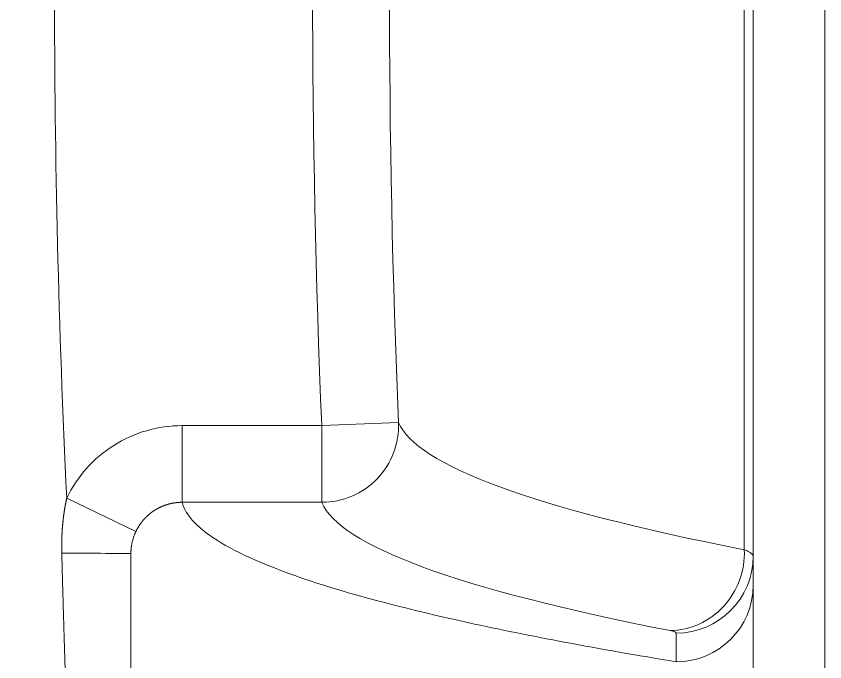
# Model space of a CAD drawing. Header units: millimetres. Extents: x 4664 to 8864, y -38 to 2932.
# Drawn here: x 7807.43 to 7821.17, y 2202.75 to 2213.73 of the extents above; entities that cross this region are included whole.
import ezdxf

# ---------------------------------------------------------------- set-up
doc = ezdxf.new("R2010")
doc.units = ezdxf.units.MM

msp = doc.modelspace()

# ---------------------------------------------------------------- linework, layer by layer
at = {"lineweight": 5}
for p, q in [((7821.172, 2228.386), (7821.172, 2199.975)), ((7819.954, 2201.174), (7819.954, 2227.187)), ((7819.803, 2204.657), (7819.803, 2223.704)), ((7812.621, 2206.768), (7813.925, 2206.823)), ((7810.245, 2206.768), (7812.621, 2206.768)), ((7810.245, 2206.768), (7810.245, 2205.464)), ((7812.621, 2206.768), (7812.621, 2205.464)), ((7808.285, 2205.534), (7809.461, 2204.969)), ((7812.621, 2205.464), (7810.245, 2205.464)), ((7818.648, 2202.751), (7818.648, 2203.24))]:
    msp.add_line(p, q, dxfattribs=at)
for radius, start, end in [(182.774, 159.96842, 200.03158), (181.468, 177.26879, 182.73121), (177.081, 177.60091, 182.39909), (175.775, 177.60091, 182.39909)]:
    msp.add_arc((7989.546, 2214.181), radius, start, end, dxfattribs=at)
for centre, major_axis, ratio, start_param, end_param in [((7812.621, 2206.768), (1.205, 0.503), 0.998391, 4.317481, 5.929054), ((7989.546, 2207.024), (-175.663, 0), 0.052336, 0.021845, 0.26035), ((7989.546, 2205.666), (176.968, 0), 0.052336, 3.163438, 3.401943), ((7818.543, 2204.586), (0.252, 1.281), 0.964976, 3.342437, 4.95401), ((7808.07, 2204.591), (1.306, 0), 0.005324, 0.014123, 1.470525), ((7818.648, 2204.544), (1.306, 0), 0.99863, 4.712389, 6.283185), ((7818.648, 2204.055), (1.306, 0), 0.99863, 4.712389, 6.283185)]:
    msp.add_ellipse(centre, major_axis=major_axis, ratio=ratio, start_param=start_param, end_param=end_param, dxfattribs=at)
for points, knots in [([(7808.285, 2205.534), (7808.46, 2205.899), (7808.738, 2206.214), (7809.432, 2206.652), (7809.834, 2206.768), (7810.245, 2206.768)], [0, 0, 0, 0, 0.5, 0.5, 1, 1, 1, 1]), ([(7808.201, 2204.598), (7808.2, 2204.601), (7808.2, 2204.608), (7808.2, 2204.618), (7808.2, 2204.629), (7808.2, 2204.639), (7808.199, 2204.649), (7808.199, 2204.659), (7808.199, 2204.669), (7808.199, 2204.68), (7808.199, 2204.69), (7808.199, 2204.7), (7808.199, 2204.71), (7808.199, 2204.72), (7808.199, 2204.73), (7808.199, 2204.741), (7808.199, 2204.751), (7808.199, 2204.761), (7808.199, 2204.771), (7808.199, 2204.781), (7808.2, 2204.791), (7808.2, 2204.801), (7808.2, 2204.811), (7808.2, 2204.821), (7808.201, 2204.831), (7808.201, 2204.841), (7808.201, 2204.851), (7808.202, 2204.861), (7808.202, 2204.871), (7808.202, 2204.881), (7808.203, 2204.891), (7808.203, 2204.901), (7808.204, 2204.911), (7808.204, 2204.921), (7808.205, 2204.931), (7808.205, 2204.941), (7808.206, 2204.951), (7808.206, 2204.961), (7808.207, 2204.971), (7808.207, 2204.98), (7808.208, 2204.99), (7808.209, 2205), (7808.209, 2205.01), (7808.21, 2205.02), (7808.211, 2205.03), (7808.212, 2205.039), (7808.212, 2205.049), (7808.213, 2205.059), (7808.214, 2205.069), (7808.215, 2205.078), (7808.216, 2205.088), (7808.217, 2205.098), (7808.218, 2205.108), (7808.219, 2205.117), (7808.22, 2205.127), (7808.221, 2205.137), (7808.222, 2205.146), (7808.223, 2205.156), (7808.224, 2205.166), (7808.225, 2205.175), (7808.226, 2205.185), (7808.227, 2205.195), (7808.228, 2205.204), (7808.23, 2205.214), (7808.231, 2205.223), (7808.232, 2205.233), (7808.233, 2205.243), (7808.235, 2205.252), (7808.236, 2205.262), (7808.237, 2205.271), (7808.239, 2205.281), (7808.24, 2205.29), (7808.241, 2205.3), (7808.243, 2205.309), (7808.244, 2205.319), (7808.246, 2205.328), (7808.247, 2205.338), (7808.249, 2205.347), (7808.25, 2205.356), (7808.252, 2205.366), (7808.254, 2205.375), (7808.255, 2205.385), (7808.257, 2205.394), (7808.259, 2205.403), (7808.26, 2205.413), (7808.262, 2205.422), (7808.264, 2205.432), (7808.265, 2205.441), (7808.267, 2205.45), (7808.269, 2205.459), (7808.271, 2205.469), (7808.273, 2205.478), (7808.275, 2205.487), (7808.277, 2205.497), (7808.279, 2205.506), (7808.281, 2205.515), (7808.283, 2205.524), (7808.284, 2205.53), (7808.285, 2205.534)], [0, 0, 0, 0, 0.010909, 0.021806, 0.03269, 0.043563, 0.054423, 0.065272, 0.076108, 0.086933, 0.097746, 0.108547, 0.119337, 0.130115, 0.140881, 0.151635, 0.162379, 0.173111, 0.183831, 0.19454, 0.205238, 0.215925, 0.2266, 0.237265, 0.247918, 0.258561, 0.269193, 0.279813, 0.290423, 0.301023, 0.311611, 0.322189, 0.332757, 0.343314, 0.35386, 0.364396, 0.374922, 0.385438, 0.395943, 0.406439, 0.416924, 0.427399, 0.437864, 0.44832, 0.458765, 0.469201, 0.479627, 0.490044, 0.500451, 0.510848, 0.521236, 0.531614, 0.541984, 0.552344, 0.562694, 0.573036, 0.583368, 0.593692, 0.604007, 0.614312, 0.624609, 0.634897, 0.645177, 0.655448, 0.66571, 0.675964, 0.686209, 0.696446, 0.706675, 0.716895, 0.727108, 0.737312, 0.747508, 0.757696, 0.767877, 0.778049, 0.788214, 0.798371, 0.80852, 0.818662, 0.828796, 0.838923, 0.849043, 0.859155, 0.86926, 0.879358, 0.889449, 0.899533, 0.90961, 0.919679, 0.929743, 0.939799, 0.949849, 0.959892, 0.969929, 0.979959, 0.989983, 1, 1, 1, 1]), ([(7810.245, 2205.464), (7810.244, 2205.464), (7810.241, 2205.464), (7810.236, 2205.464), (7810.232, 2205.464), (7810.227, 2205.464), (7810.223, 2205.464), (7810.218, 2205.464), (7810.214, 2205.463), (7810.209, 2205.463), (7810.205, 2205.463), (7810.2, 2205.463), (7810.196, 2205.463), (7810.191, 2205.462), (7810.187, 2205.462), (7810.182, 2205.462), (7810.178, 2205.461), (7810.173, 2205.461), (7810.169, 2205.461), (7810.164, 2205.46), (7810.159, 2205.46), (7810.155, 2205.459), (7810.15, 2205.459), (7810.146, 2205.458), (7810.141, 2205.458), (7810.137, 2205.457), (7810.132, 2205.457), (7810.128, 2205.456), (7810.123, 2205.455), (7810.119, 2205.455), (7810.114, 2205.454), (7810.11, 2205.453), (7810.105, 2205.453), (7810.101, 2205.452), (7810.096, 2205.451), (7810.092, 2205.45), (7810.087, 2205.45), (7810.083, 2205.449), (7810.078, 2205.448), (7810.074, 2205.447), (7810.069, 2205.446), (7810.065, 2205.445), (7810.06, 2205.444), (7810.056, 2205.443), (7810.051, 2205.442), (7810.047, 2205.441), (7810.042, 2205.44), (7810.038, 2205.439), (7810.033, 2205.438), (7810.029, 2205.437), (7810.024, 2205.436), (7810.02, 2205.434), (7810.015, 2205.433), (7810.011, 2205.432), (7810.006, 2205.431), (7810.002, 2205.429), (7809.998, 2205.428), (7809.993, 2205.427), (7809.989, 2205.425), (7809.984, 2205.424), (7809.98, 2205.423), (7809.976, 2205.421), (7809.971, 2205.42), (7809.967, 2205.418), (7809.962, 2205.417), (7809.958, 2205.415), (7809.954, 2205.414), (7809.949, 2205.412), (7809.945, 2205.411), (7809.941, 2205.409), (7809.936, 2205.407), (7809.932, 2205.406), (7809.928, 2205.404), (7809.923, 2205.402), (7809.919, 2205.401), (7809.915, 2205.399), (7809.911, 2205.397), (7809.906, 2205.395), (7809.902, 2205.394), (7809.898, 2205.392), (7809.894, 2205.39), (7809.89, 2205.388), (7809.885, 2205.386), (7809.881, 2205.384), (7809.877, 2205.382), (7809.873, 2205.38), (7809.869, 2205.378), (7809.865, 2205.376), (7809.86, 2205.374), (7809.856, 2205.372), (7809.852, 2205.37), (7809.848, 2205.368), (7809.844, 2205.366), (7809.84, 2205.364), (7809.836, 2205.362), (7809.832, 2205.359), (7809.828, 2205.357), (7809.824, 2205.355), (7809.82, 2205.353), (7809.816, 2205.351), (7809.812, 2205.348), (7809.808, 2205.346), (7809.804, 2205.344), (7809.8, 2205.341), (7809.796, 2205.339), (7809.792, 2205.337), (7809.788, 2205.334), (7809.785, 2205.332), (7809.78, 2205.329), (7809.775, 2205.326), (7809.77, 2205.322), (7809.764, 2205.319), (7809.759, 2205.315), (7809.753, 2205.311), (7809.747, 2205.307), (7809.742, 2205.303), (7809.736, 2205.299), (7809.731, 2205.295), (7809.725, 2205.291), (7809.72, 2205.287), (7809.714, 2205.283), (7809.709, 2205.279), (7809.704, 2205.274), (7809.698, 2205.27), (7809.693, 2205.266), (7809.687, 2205.261), (7809.682, 2205.257), (7809.676, 2205.252), (7809.671, 2205.247), (7809.666, 2205.242), (7809.66, 2205.238), (7809.655, 2205.233), (7809.65, 2205.228), (7809.645, 2205.223), (7809.639, 2205.218), (7809.634, 2205.213), (7809.629, 2205.208), (7809.624, 2205.202), (7809.619, 2205.197), (7809.614, 2205.192), (7809.609, 2205.186), (7809.604, 2205.181), (7809.599, 2205.175), (7809.594, 2205.17), (7809.589, 2205.164), (7809.584, 2205.158), (7809.579, 2205.152), (7809.574, 2205.147), (7809.569, 2205.141), (7809.565, 2205.135), (7809.56, 2205.129), (7809.555, 2205.123), (7809.551, 2205.117), (7809.546, 2205.11), (7809.541, 2205.104), (7809.537, 2205.098), (7809.532, 2205.092), (7809.528, 2205.085), (7809.524, 2205.079), (7809.519, 2205.072), (7809.515, 2205.066), (7809.511, 2205.059), (7809.507, 2205.053), (7809.503, 2205.046), (7809.499, 2205.039), (7809.495, 2205.032), (7809.491, 2205.025), (7809.487, 2205.019), (7809.483, 2205.012), (7809.479, 2205.005), (7809.475, 2204.998), (7809.472, 2204.99), (7809.468, 2204.983), (7809.465, 2204.976), (7809.462, 2204.971), (7809.461, 2204.969)], [0, 0, 0, 0, 0.004579, 0.009163, 0.013751, 0.018343, 0.022939, 0.02754, 0.032144, 0.036752, 0.041364, 0.04598, 0.050599, 0.055222, 0.059849, 0.06448, 0.069113, 0.07375, 0.078391, 0.083035, 0.087682, 0.092332, 0.096985, 0.101641, 0.1063, 0.110962, 0.115626, 0.120294, 0.124964, 0.129637, 0.134312, 0.138989, 0.143669, 0.148351, 0.153036, 0.157723, 0.162411, 0.167102, 0.171795, 0.176489, 0.181186, 0.185884, 0.190583, 0.195285, 0.199987, 0.204692, 0.209397, 0.214104, 0.218812, 0.223521, 0.228232, 0.232943, 0.237655, 0.242368, 0.247082, 0.251797, 0.256512, 0.261227, 0.265943, 0.27066, 0.275377, 0.280094, 0.284811, 0.289529, 0.294246, 0.298963, 0.30368, 0.308397, 0.313114, 0.31783, 0.322546, 0.327262, 0.331977, 0.336691, 0.341404, 0.346117, 0.350829, 0.35554, 0.360249, 0.364958, 0.369666, 0.374372, 0.379077, 0.38378, 0.388482, 0.393183, 0.397882, 0.402579, 0.407274, 0.411968, 0.416659, 0.421349, 0.426037, 0.430722, 0.435405, 0.440086, 0.444765, 0.449441, 0.454115, 0.458786, 0.463454, 0.46812, 0.472783, 0.477443, 0.482101, 0.486755, 0.491406, 0.496054, 0.500699, 0.507439, 0.514209, 0.521009, 0.527838, 0.534696, 0.541584, 0.5485, 0.555446, 0.56242, 0.569423, 0.576454, 0.583513, 0.590601, 0.597716, 0.604859, 0.61203, 0.619228, 0.626453, 0.633705, 0.640983, 0.648289, 0.65562, 0.662978, 0.670361, 0.67777, 0.685204, 0.692664, 0.700148, 0.707657, 0.71519, 0.722747, 0.730328, 0.737933, 0.74556, 0.753211, 0.760885, 0.768581, 0.776298, 0.784038, 0.791799, 0.799582, 0.807385, 0.815208, 0.823052, 0.830916, 0.838799, 0.846701, 0.854622, 0.862562, 0.870519, 0.878495, 0.886488, 0.894497, 0.902524, 0.910567, 0.918625, 0.926699, 0.934789, 0.942893, 0.951011, 0.959143, 0.967289, 0.975448, 0.98362, 0.991804, 1, 1, 1, 1]), ([(7810.245, 2205.464), (7810.305, 2205.234), (7810.527, 2205.004), (7811.292, 2204.546), (7811.836, 2204.318), (7813.24, 2203.864), (7814.103, 2203.639), (7816.142, 2203.191), (7817.317, 2202.97), (7818.648, 2202.751)], [0, 0, 0, 0, 0.25, 0.25, 0.5, 0.5, 0.75, 0.75, 1, 1, 1, 1]), ([(7809.461, 2204.969), (7809.461, 2204.968), (7809.459, 2204.965), (7809.457, 2204.961), (7809.456, 2204.957), (7809.454, 2204.953), (7809.452, 2204.949), (7809.45, 2204.944), (7809.448, 2204.94), (7809.446, 2204.936), (7809.444, 2204.931), (7809.443, 2204.927), (7809.441, 2204.923), (7809.439, 2204.918), (7809.437, 2204.914), (7809.433, 2204.903), (7809.426, 2204.885), (7809.417, 2204.857), (7809.406, 2204.823), (7809.399, 2204.794), (7809.394, 2204.771), (7809.391, 2204.757), (7809.389, 2204.744), (7809.387, 2204.732), (7809.385, 2204.719), (7809.383, 2204.707), (7809.382, 2204.695), (7809.38, 2204.684), (7809.379, 2204.673), (7809.378, 2204.663), (7809.378, 2204.652), (7809.377, 2204.643), (7809.377, 2204.633), (7809.376, 2204.624), (7809.376, 2204.615), (7809.376, 2204.607), (7809.376, 2204.599), (7809.376, 2204.593), (7809.376, 2204.591)], [0, 0, 0, 0, 0.011227, 0.022568, 0.034023, 0.04559, 0.057271, 0.069063, 0.080967, 0.092982, 0.105108, 0.117344, 0.12969, 0.142144, 0.154707, 0.167378, 0.227564, 0.303371, 0.394382, 0.500046, 0.5363, 0.571503, 0.605666, 0.638798, 0.670909, 0.702008, 0.732106, 0.761214, 0.78934, 0.816496, 0.842692, 0.867938, 0.892243, 0.915617, 0.938071, 0.959613, 0.980253, 1, 1, 1, 1]), ([(7808.443, 2197.778), (7808.442, 2197.803), (7808.44, 2197.855), (7808.436, 2197.933), (7808.433, 2198.011), (7808.429, 2198.089), (7808.426, 2198.166), (7808.423, 2198.244), (7808.419, 2198.322), (7808.416, 2198.401), (7808.413, 2198.479), (7808.409, 2198.557), (7808.406, 2198.635), (7808.403, 2198.713), (7808.399, 2198.792), (7808.396, 2198.87), (7808.393, 2198.949), (7808.389, 2199.027), (7808.386, 2199.106), (7808.383, 2199.185), (7808.38, 2199.264), (7808.377, 2199.342), (7808.373, 2199.421), (7808.37, 2199.5), (7808.367, 2199.579), (7808.364, 2199.658), (7808.361, 2199.737), (7808.358, 2199.817), (7808.354, 2199.896), (7808.351, 2199.975), (7808.348, 2200.055), (7808.345, 2200.134), (7808.342, 2200.213), (7808.339, 2200.293), (7808.336, 2200.373), (7808.333, 2200.452), (7808.33, 2200.532), (7808.327, 2200.612), (7808.324, 2200.692), (7808.321, 2200.772), (7808.318, 2200.852), (7808.315, 2200.932), (7808.313, 2201.012), (7808.31, 2201.092), (7808.307, 2201.172), (7808.304, 2201.253), (7808.301, 2201.333), (7808.298, 2201.413), (7808.295, 2201.494), (7808.293, 2201.574), (7808.29, 2201.655), (7808.287, 2201.736), (7808.284, 2201.816), (7808.282, 2201.897), (7808.279, 2201.978), (7808.276, 2202.059), (7808.274, 2202.14), (7808.271, 2202.221), (7808.268, 2202.302), (7808.266, 2202.383), (7808.263, 2202.464), (7808.26, 2202.546), (7808.258, 2202.627), (7808.255, 2202.708), (7808.253, 2202.79), (7808.25, 2202.871), (7808.248, 2202.953), (7808.245, 2203.035), (7808.243, 2203.116), (7808.24, 2203.198), (7808.238, 2203.28), (7808.235, 2203.362), (7808.233, 2203.444), (7808.23, 2203.526), (7808.228, 2203.608), (7808.226, 2203.69), (7808.223, 2203.772), (7808.221, 2203.855), (7808.219, 2203.937), (7808.216, 2204.019), (7808.214, 2204.102), (7808.212, 2204.184), (7808.209, 2204.267), (7808.207, 2204.349), (7808.205, 2204.432), (7808.203, 2204.515), (7808.201, 2204.57), (7808.201, 2204.598)], [0, 0, 0, 0, 0.011391, 0.022791, 0.0342, 0.045618, 0.057044, 0.068479, 0.079924, 0.091377, 0.102839, 0.11431, 0.125789, 0.137278, 0.148776, 0.160282, 0.171797, 0.183321, 0.194854, 0.206396, 0.217947, 0.229506, 0.241075, 0.252652, 0.264238, 0.275834, 0.287438, 0.299051, 0.310672, 0.322303, 0.333943, 0.345591, 0.357249, 0.368915, 0.38059, 0.392274, 0.403967, 0.415669, 0.42738, 0.4391, 0.450828, 0.462566, 0.474312, 0.486068, 0.497832, 0.509605, 0.521387, 0.533178, 0.544978, 0.556787, 0.568605, 0.580431, 0.592267, 0.604112, 0.615965, 0.627828, 0.639699, 0.651579, 0.663468, 0.675367, 0.687274, 0.69919, 0.711115, 0.723049, 0.734991, 0.746943, 0.758904, 0.770874, 0.782852, 0.79484, 0.806836, 0.818842, 0.830856, 0.84288, 0.854912, 0.866954, 0.879004, 0.891063, 0.903131, 0.915208, 0.927295, 0.93939, 0.951494, 0.963607, 0.975729, 0.98786, 1, 1, 1, 1]), ([(7809.376, 2204.591), (7809.376, 2204.55), (7809.376, 2204.469), (7809.376, 2204.347), (7809.376, 2204.227), (7809.376, 2204.108), (7809.376, 2203.991), (7809.376, 2203.874), (7809.375, 2203.759), (7809.375, 2203.645), (7809.375, 2203.532), (7809.375, 2203.42), (7809.375, 2203.309), (7809.375, 2203.2), (7809.375, 2203.092), (7809.375, 2202.985), (7809.375, 2202.621), (7809.375, 2202.015), (7809.375, 2201.298), (7809.375, 2200.729), (7809.375, 2200.296), (7809.375, 2199.873), (7809.375, 2199.548), (7809.375, 2199.32), (7809.375, 2199.185), (7809.375, 2199.05), (7809.375, 2198.917), (7809.375, 2198.784), (7809.375, 2198.651), (7809.374, 2198.52), (7809.374, 2198.389), (7809.374, 2198.258), (7809.374, 2198.129), (7809.374, 2198), (7809.374, 2197.871), (7809.374, 2197.786), (7809.374, 2197.744)], [0, 0, 0, 0, 0.017894, 0.035612, 0.053155, 0.070523, 0.087716, 0.104734, 0.121576, 0.138243, 0.154735, 0.171052, 0.187193, 0.203159, 0.21895, 0.234566, 0.250006, 0.378354, 0.50001, 0.564409, 0.627542, 0.689408, 0.750008, 0.769817, 0.789529, 0.809145, 0.828665, 0.848088, 0.867414, 0.886644, 0.905778, 0.924815, 0.943756, 0.9626, 0.981348, 1, 1, 1, 1])]:
    msp.add_open_spline(points, degree=3, knots=knots, dxfattribs=at)
for points in [[(7819.803, 2204.657), (7819.828, 2204.648), (7819.872, 2204.629), (7819.919, 2204.601), (7819.947, 2204.572), (7819.954, 2204.554), (7819.954, 2204.544)], [(7818.648, 2203.24), (7818.648, 2203.254), (7818.613, 2203.268), (7818.543, 2203.282)]]:
    msp.add_open_spline(points, degree=3, dxfattribs=at)

doc.saveas('drawing.dxf')
